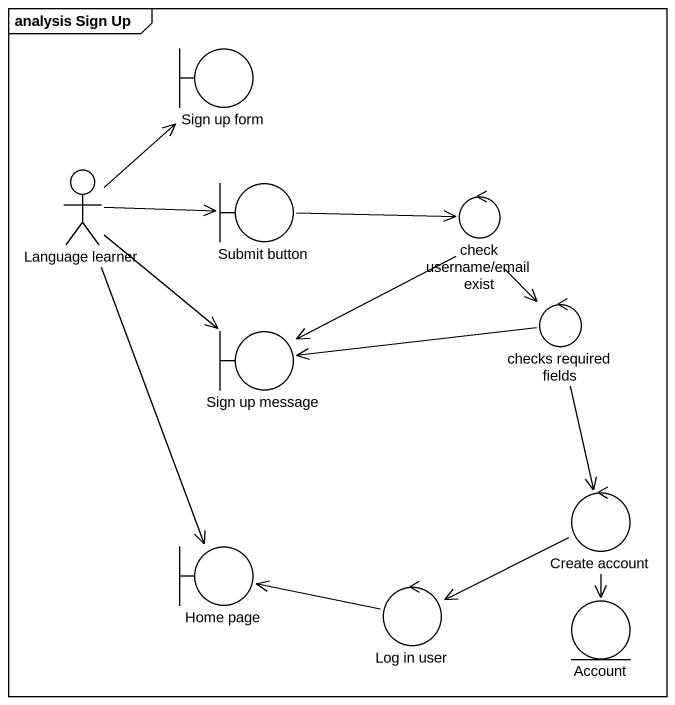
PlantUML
@startuml
mainframe analysis Sign Up
boundary "Sign up form" as Sign_up_form
actor "Language learner" as Language_learner
boundary "Submit button" as Submit_button
control "check username/email exist" as check_username_email_exist
boundary "Sign up message" as Sign_up_message
control "checks required fields" as checks_required_fields
control "Create account" as Create_account
boundary "Home page" as Home_page
control "Log in user" as Log_in_user
entity Account
Language_learner -up-> Sign_up_form
Language_learner -right-> Submit_button
Language_learner --> Sign_up_message
Language_learner --> Home_page
Submit_button -right-> check_username_email_exist
check_username_email_exist -left-> Sign_up_message
check_username_email_exist --> checks_required_fields
checks_required_fields -left-> Sign_up_message
checks_required_fields --> Create_account
Create_account -left-> Log_in_user
Create_account --> Account
Log_in_user -left-> Home_page
@enduml
